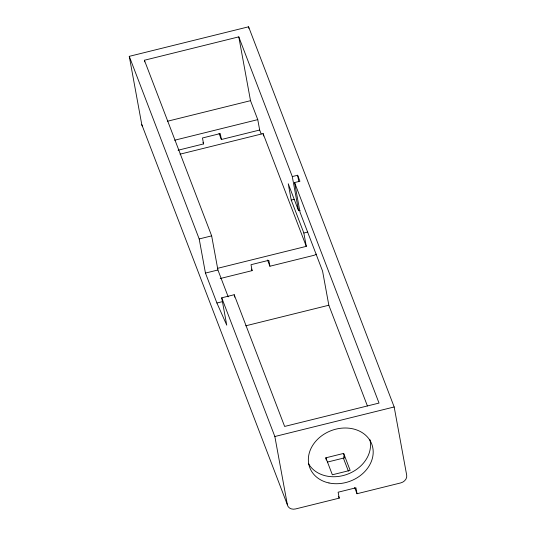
<?xml version="1.0" encoding="UTF-8"?>
<svg xmlns="http://www.w3.org/2000/svg" width="536" height="536" viewBox="0 0 536 536"><rect width="100%" height="100%" fill="white"/><g stroke="black" fill="none" stroke-linecap="round" stroke-linejoin="round"><path stroke-width="0.8" d="M142.315 126.081A7.37 6.003 -21 0 1 141.792 124.607L129.263 56.347L248.583 26.8L394.174 406.971L406.697 475.224A7.37 6.003 -21 0 1 400.667 482.929L357.03 493.73L354.638 487.485M144.7 61.881L144.405 60.246L238.795 36.87L292.288 176.565L298.552 210.695L300.08 210.32M167.406 121.257L250.506 100.681L257.762 119.635L259.672 130.027L261.159 133.906M174.669 140.211L257.762 119.635M178.046 150.234L203.573 143.916L202.481 137.98L220.289 133.571L221.381 139.507L259.672 130.027M180.016 154.18L263.116 133.605L306.291 246.359L217.549 268.335M292.288 176.565L297.634 175.245L299.925 181.228L294.586 182.555L300.033 212.229L322.572 271.102L328.836 305.232L367.415 405.966M298.552 210.695L288.234 183.754L291.236 200.075L294.351 199.305M129.263 56.347L199.191 238.949L211.653 235.86L217.918 269.99L228.209 296.857M291.236 200.075L303.845 233.006L307.738 232.041M199.191 238.949L205.449 273.079L217.918 269.99M220.189 278.539L252.101 270.64L251.009 264.704L268.817 260.295L269.91 266.231L313.54 255.424A7.37 6.003 -21 0 0 316.454 254.124M205.449 273.079L216.913 303.014L226.748 325.151L221.73 297.822L234.199 294.733L284.636 426.442L379.032 403.072L294.586 182.555M216.913 303.014L222.366 301.661M245.743 325.808L328.836 305.232M221.73 297.822L274.847 436.518L394.174 406.971M325.855 457.818L343.663 453.409L350.155 470.373L332.347 474.782L325.855 457.818L326.263 460.042M327.476 462.072L344.481 457.858L343.663 453.409M357.03 493.73L355.944 487.793L338.136 492.209L339.221 498.138L295.591 508.945A7.37 6.003 -21 0 1 287.376 504.771L141.792 124.607M343.884 456.303L344.481 457.858M219.043 133.404L221.381 139.507M267.524 260.007L269.91 266.231M343.281 457.818L348.36 471.09M202.99 142.388L203.573 143.916M251.505 269.085L252.101 270.64M338.625 496.577L339.221 498.138M144.405 60.246L211.653 235.86M297.634 175.245L298.827 181.744M303.845 233.006L306.291 246.359M248.583 26.8L248.885 28.442M263.116 133.605L263.558 136.003M238.795 36.87L250.506 100.681M274.847 436.518L287.376 504.771M234.199 294.733L234.641 297.145M369.82 439.42A33.152 27.001 -21 0 1 348.038 473.992A33.152 27.001 -21 0 1 308.401 463.466M328.99 482.97A33.152 27.001 -21 0 0 372.828 447.935A33.152 27.001 -21 0 0 320.501 436.706A33.152 27.001 -21 0 0 328.99 482.97"/></g></svg>
